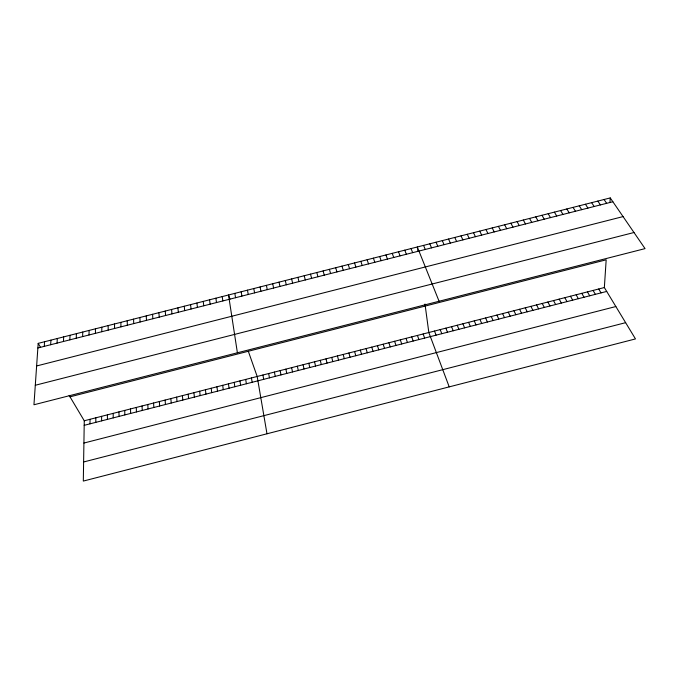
<?xml version="1.0" encoding="UTF-8"?>
<svg xmlns="http://www.w3.org/2000/svg" width="679" height="679" viewBox="0 0 679 679"><rect width="100%" height="100%" fill="white"/><g stroke="black" fill="none" stroke-linecap="round" stroke-linejoin="round"><path stroke-width="1.02" d="M95.433 333.347L95.45 328.814M95.815 422.355L95.832 417.806M90.001 423.84L90.044 419.291M89.042 334.976L89.093 330.427M69.139 395.373L84.264 420.776L83.313 481.071L635.476 338.923L604.352 287.548L606.177 259.811L70.013 396.833M82.651 336.597L82.736 332.048M76.26 338.227L76.379 333.661M69.861 339.848L70.013 335.282M63.47 341.478L63.656 336.894M57.07 343.107L57.291 338.515M50.67 344.737L50.925 340.137M44.271 346.358L44.559 341.749M609.937 202.554L610.243 197.928L38.185 343.37L33.95 404.769L645.05 248.616L610.243 197.928M83.907 443.048L615.853 306.535M83.61 461.983L625.631 322.669M36.624 365.964L623.059 216.593M35.3 385.256L633.991 232.515M84.264 420.776L604.352 287.548M84.188 425.334L606.712 291.435M37.871 347.988L612.865 201.748M604.047 199.507L606.636 203.327M597.843 201.086L600.397 204.914M591.647 202.656L594.167 206.501M585.442 204.235L587.938 208.088M579.238 205.813L581.699 209.675M573.025 207.392L575.461 211.254M566.821 208.971L569.223 212.841M560.608 210.549L562.976 214.437M554.404 212.128L556.738 216.024M598.717 288.991L601.042 292.887M38.185 343.37L40.562 347.368M548.182 213.707L550.491 217.611M593.073 290.442L595.373 294.346M587.428 291.885L589.703 295.798M541.969 215.285L544.244 219.198M581.784 293.328L584.033 297.249M535.756 216.873L537.997 220.785M576.131 294.779L578.355 298.701M529.535 218.451L531.742 222.373M570.487 296.222L572.686 300.16M523.314 220.03L525.495 223.968M564.835 297.674L567.007 301.612M517.092 221.617L519.24 225.555M559.182 299.116L561.329 303.063M553.529 300.568L555.651 304.523M510.871 223.196L512.985 227.151M547.877 302.019L549.973 305.974M504.65 224.774L506.729 228.738M542.224 303.462L544.295 307.434M498.42 226.362L500.474 230.334M536.571 304.913L538.608 308.886M492.19 227.94L494.21 231.921M530.91 306.365L532.922 310.345M525.249 307.816L527.244 311.805M485.96 229.527L487.946 233.517M519.588 309.259L521.548 313.257M479.73 231.115L481.683 235.112M513.927 310.71L515.862 314.716M473.501 232.693L475.419 236.699M508.265 312.162L510.175 316.176M467.262 234.28L469.155 238.295M502.596 313.613L504.48 317.636M461.024 235.868L462.883 239.891M496.935 315.064L498.793 319.088M491.265 316.516L493.098 320.547M454.786 237.455L456.619 241.486M485.595 317.967L487.403 322.007M448.547 239.042L450.347 243.082M479.926 319.419L481.708 323.467M442.309 240.629L444.066 244.678M474.256 320.878L476.004 324.927M436.062 242.216L437.794 246.273M468.578 322.33L470.309 326.387M429.815 243.803L431.521 247.869M462.908 323.781L464.606 327.855M457.23 325.233L458.902 329.315M423.569 245.391L425.241 249.465M451.552 326.692L453.199 330.775M439.075 301.247L417.322 246.978L417.916 251.391M445.874 328.144L447.495 332.235M411.05 248.573L412.662 252.664M440.196 329.604L441.791 333.695M404.786 250.169L406.356 254.269M434.509 331.055L436.079 335.163M398.514 251.765L400.05 255.873M449.209 386.869L428.831 332.515L424.995 304.031M423.127 333.975L424.647 338.091M392.241 253.36L393.744 257.477M417.424 335.434L418.918 339.559M385.961 254.956L387.437 259.081M411.72 336.894L413.18 341.028M230.003 299.184L228.526 294.983L237.395 352.783M248.319 351.264L257.18 376.48L266.983 433.788M379.688 256.552L381.131 260.685M406.017 338.354L407.451 342.496M373.408 258.147L374.816 262.289M400.313 339.814L401.722 343.964M394.601 341.282L395.984 345.433M367.127 259.743L368.51 263.893M388.889 342.742L390.247 346.91M360.846 261.339L362.196 265.497M383.177 344.202L384.509 348.378M354.557 262.934L355.872 267.11M377.465 345.67L378.772 349.846M348.276 264.538L349.558 268.714M371.752 347.13L373.034 351.315M341.987 266.134L343.243 270.318M366.04 348.599L367.288 352.791M360.32 350.058L361.542 354.26M335.698 267.73L336.92 271.931M354.608 351.527L355.804 355.737M329.408 269.334L330.597 273.535M348.887 352.987L350.058 357.205M323.119 270.929L324.273 275.148M343.167 354.455L344.304 358.682M316.821 272.534L317.942 276.752M337.446 355.923L338.558 360.15M310.524 274.129L311.619 278.365M331.717 357.383L332.812 361.627M325.996 358.851L327.057 363.095M304.226 275.733L305.287 279.977M320.267 360.32L321.303 364.572M297.928 277.338L298.955 281.581M314.538 361.788L315.548 366.049M291.631 278.933L292.624 283.194M308.809 363.257L309.794 367.526M285.324 280.537L286.283 284.807M303.08 364.725L304.039 368.994M297.351 366.193L298.276 370.471M279.018 282.141L279.952 286.419M291.614 367.662L292.513 371.948M272.72 283.746L273.612 288.032M285.876 369.13L286.759 373.425M266.406 285.35L267.271 289.644M280.147 370.598L280.996 374.901M260.099 286.954L260.931 291.257M274.409 372.067L275.224 376.378M253.785 288.558L254.583 292.87M268.663 373.535L269.461 377.855M262.926 375.012L263.69 379.332M247.479 290.162L248.242 294.482M241.164 291.766L241.894 296.095M251.442 377.948L252.155 382.294M234.841 293.37L235.545 297.716M245.696 379.425L246.384 383.771M239.95 380.894L240.612 385.248M222.203 296.587L222.839 300.941M234.204 382.362L234.832 386.733M228.45 383.839L229.061 388.21M215.888 298.191L216.491 302.562M222.704 385.307L223.281 389.695M209.565 299.804L210.134 304.175M216.949 386.784L217.501 391.172M203.233 301.408L203.776 305.796M211.194 388.261L211.721 392.657M196.91 303.021L197.411 307.409M205.44 389.729L205.941 394.134M190.587 304.625L191.054 309.03M199.685 391.206L200.161 395.619M193.931 392.683L194.372 397.096M184.255 306.237L184.688 310.642M188.168 394.159L188.584 398.581M177.923 307.842L178.331 312.264M182.405 395.636L182.795 400.067M171.583 309.454L171.957 313.885M176.65 397.105L177.007 401.552M165.252 311.067L165.591 315.506M170.879 398.581L171.218 403.029M165.116 400.058L165.43 404.514M158.911 312.679L159.225 317.127M159.353 401.535L159.633 406M152.58 314.292L152.851 318.748M153.581 403.012L153.836 407.485M146.24 315.905L146.477 320.369M147.818 404.497L148.039 408.97M139.891 317.517L140.103 321.99M142.047 405.974L142.242 410.456M133.551 319.13L133.729 323.611M136.275 407.451L136.445 411.941M130.504 408.928L130.648 413.426M127.202 320.743L127.346 325.233M124.724 410.405L124.843 414.911M120.862 322.355L120.972 326.854M118.952 411.89L119.037 416.405M114.505 323.968L114.59 328.475M113.172 413.367L113.232 417.891M108.156 325.581L108.199 330.104M107.392 414.852L107.426 419.376M101.808 327.202L101.816 331.725M101.612 416.329L101.621 420.87"/></g></svg>
